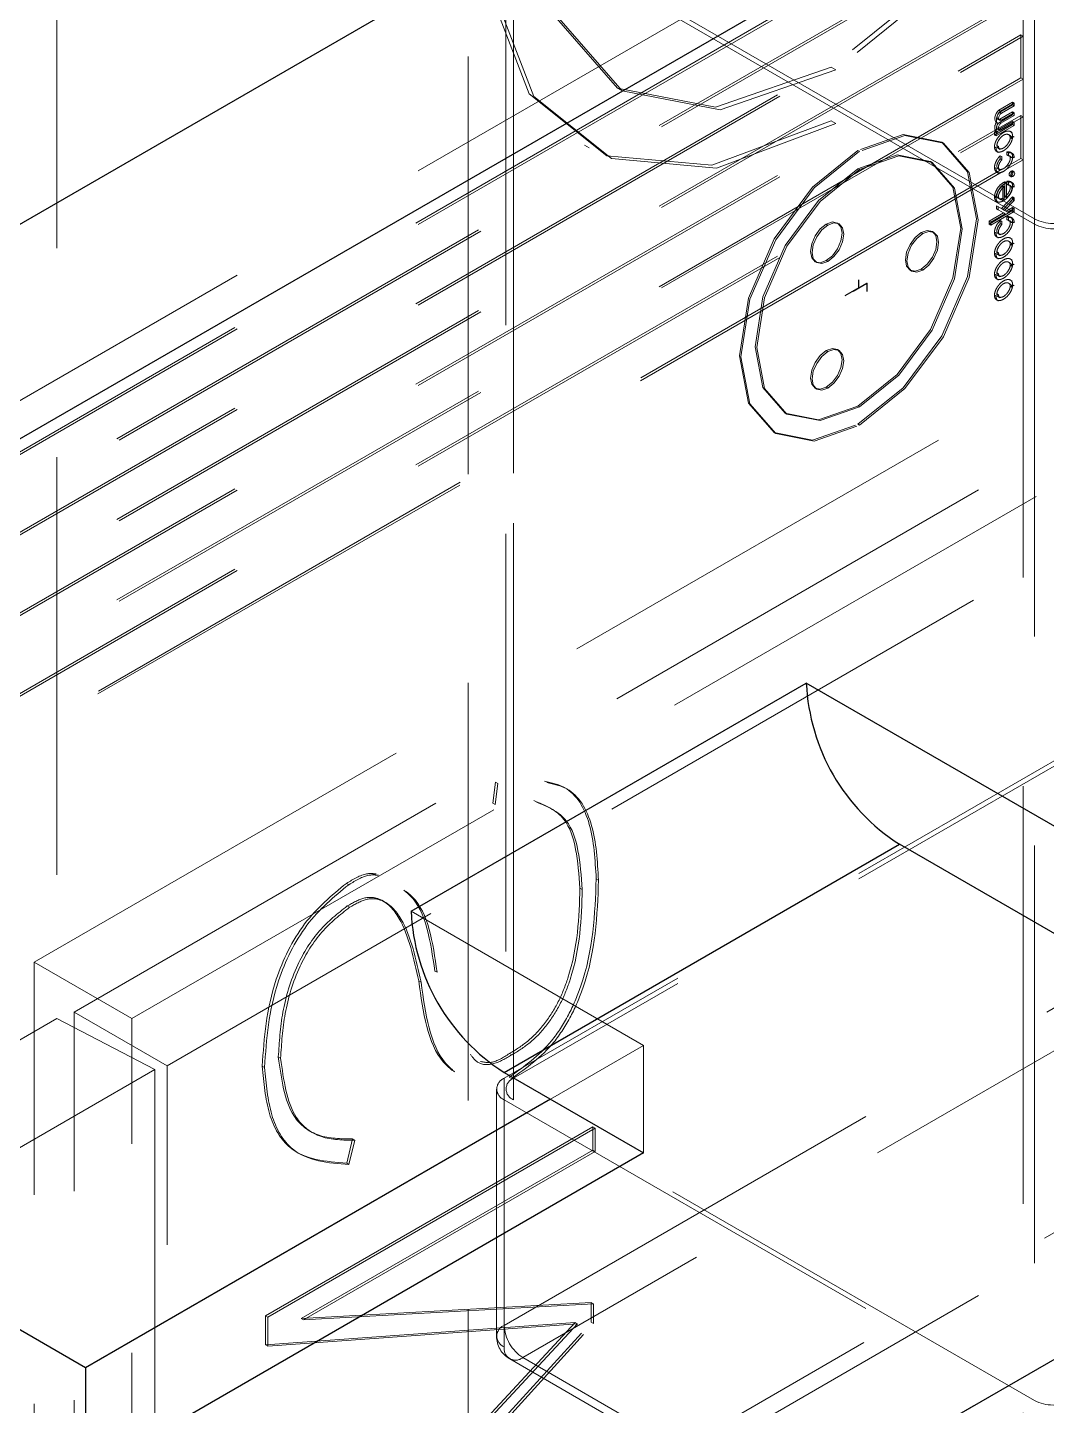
# Model space of a CAD drawing. Header units: millimetres. Extents: x 0 to 841, y 0 to 2287.
# Drawn here: x 577.927 to 581.025, y 208.222 to 212.412 of the extents above; entities that cross this region are included whole.
import ezdxf

# ---------------------------------------------------------------- set-up
doc = ezdxf.new("R2010")
doc.units = ezdxf.units.MM
doc.header["$PDSIZE"] = -1
doc.linetypes.add('HIDDEN', pattern=[1.905, 1.27, -0.635])

msp = doc.modelspace()

# ---------------------------------------------------------------- linework, layer by layer
at = {"color": 7, "linetype": 'HIDDEN', "lineweight": 18}
for p, q in [((579.2662, 214.2292), (579.2662, 206.8803)), ((577.4645, 211.0239), (580.9547, 213.0387)), ((578.016, 213.0107), (578.016, 209.3984)), ((577.4575, 210.8647), (580.9476, 212.8795)), ((577.4645, 210.8606), (580.9547, 212.8754)), ((579.4046, 212.8098), (579.4046, 209.217)), ((580.9476, 212.7489), (577.4575, 210.734)), ((580.9547, 212.7448), (577.4645, 210.7299)), ((580.9886, 211.8138), (579.3764, 212.7445)), ((579.3812, 212.7772), (579.3812, 209.1844)), ((579.4046, 209.1517), (579.4046, 212.7445)), ((580.9886, 211.8301), (579.4046, 212.7445)), ((577.4575, 210.6197), (580.9476, 212.6345)), ((577.4645, 210.6156), (580.9547, 212.6305)), ((580.9886, 212.565), (580.9886, 211.8138)), ((580.9476, 212.5039), (577.4575, 210.4891)), ((580.9547, 212.4998), (577.4645, 210.485)), ((580.9547, 212.4998), (580.9547, 212.3855)), ((577.4575, 210.3747), (580.9476, 212.3896)), ((577.4645, 210.3707), (580.9547, 212.3855)), ((580.9476, 212.3896), (580.9476, 212.2589)), ((580.9476, 212.3896), (580.9547, 212.3855)), ((580.9547, 212.3855), (580.9547, 212.2549)), ((580.3845, 212.2836), (580.3704, 212.2918)), ((580.9476, 212.2589), (577.4575, 210.2441)), ((580.9547, 212.2549), (577.4645, 210.24)), ((580.9476, 212.2589), (580.9547, 212.2549)), ((580.9547, 212.2549), (580.9547, 212.1405)), ((579.7204, 212.2274), (579.7345, 212.2192)), ((580.9224, 212.185), (580.8804, 212.1608)), ((580.8853, 212.158), (580.8804, 212.1608)), ((580.9224, 212.1766), (580.8833, 212.1541)), ((580.9272, 212.1822), (580.8853, 212.158)), ((580.9272, 212.1739), (580.8881, 212.1513)), ((580.9224, 212.185), (580.9224, 212.1766)), ((580.9272, 212.1822), (580.9224, 212.185)), ((580.9272, 212.1739), (580.9224, 212.1766)), ((580.9272, 212.1822), (580.9272, 212.1739)), ((577.4575, 210.1298), (580.9476, 212.1446)), ((577.4645, 210.1257), (580.9547, 212.1405)), ((580.3845, 212.1203), (580.3704, 212.1285)), ((580.8671, 212.085), (580.9224, 212.117)), ((580.873, 212.1233), (580.8778, 212.1205)), ((580.8784, 212.1203), (580.8735, 212.123)), ((580.8774, 212.1327), (580.8822, 212.1299)), ((580.9224, 212.1469), (580.8821, 212.1236)), ((580.9224, 212.126), (580.8821, 212.1027)), ((580.8869, 212.1209), (580.8821, 212.1236)), ((580.9224, 212.1555), (580.8833, 212.133)), ((580.8881, 212.1513), (580.8833, 212.1541)), ((580.8881, 212.1302), (580.8833, 212.133)), ((580.9272, 212.1442), (580.8869, 212.1209)), ((580.9272, 212.1232), (580.8869, 212.0999)), ((580.9272, 212.1528), (580.8881, 212.1302)), ((580.9224, 212.1469), (580.9224, 212.1555)), ((580.9272, 212.1528), (580.9224, 212.1555)), ((580.9272, 212.1442), (580.9224, 212.1469)), ((580.9224, 212.117), (580.9224, 212.126)), ((580.9272, 212.1232), (580.9224, 212.126)), ((580.9272, 212.1142), (580.9224, 212.117)), ((580.9272, 212.1442), (580.9272, 212.1528)), ((580.9272, 212.1142), (580.9272, 212.1232)), ((580.9476, 212.1446), (580.9476, 212.014)), ((580.9476, 212.1446), (580.9547, 212.1405)), ((580.9547, 212.1405), (580.9547, 212.0099)), ((580.8671, 212.0941), (580.8715, 212.0966)), ((580.8671, 212.085), (580.8671, 212.0941)), ((580.8719, 212.0913), (580.8671, 212.0941)), ((580.8719, 212.0823), (580.8671, 212.085)), ((580.8763, 212.0938), (580.8715, 212.0966)), ((580.8719, 212.0823), (580.9272, 212.1142)), ((580.8719, 212.0913), (580.8763, 212.0938)), ((580.8719, 212.0823), (580.8719, 212.0913)), ((580.8768, 212.1027), (580.8816, 212.0999)), ((580.8869, 212.0999), (580.8821, 212.1027)), ((580.9145, 212.0835), (580.9097, 212.0863)), ((580.92, 212.0742), (580.9152, 212.077)), ((580.9204, 212.0927), (580.9156, 212.0954)), ((580.9272, 212.0784), (580.9224, 212.0811)), ((579.6204, 212.0542), (579.6346, 212.046)), ((580.4567, 212.0355), (580.4519, 212.0383)), ((580.7117, 212.0607), (580.7069, 212.0635)), ((580.8719, 212.0464), (580.8671, 212.0492)), ((580.8739, 212.0349), (580.8787, 212.0321)), ((580.8791, 212.0506), (580.8743, 212.0534)), ((580.8798, 212.0441), (580.8846, 212.0413)), ((580.905, 212.0246), (580.905, 212.0341)), ((580.9098, 212.0313), (580.905, 212.0341)), ((580.9098, 212.0218), (580.9098, 212.0313)), ((580.9214, 212.0292), (580.9166, 212.032)), ((577.9473, 209.5701), (582.19, 212.0194)), ((580.6777, 212.0018), (580.6729, 212.0046)), ((580.8845, 212.0127), (580.8845, 212.0222)), ((580.8893, 212.0194), (580.8845, 212.0222)), ((580.8893, 212.0099), (580.8845, 212.0127)), ((580.8893, 212.0099), (580.8893, 212.0194)), ((580.9476, 212.014), (580.8977, 211.9851)), ((580.9547, 212.0099), (580.899, 211.9777)), ((580.9098, 212.0218), (580.905, 212.0246)), ((580.9192, 212.0157), (580.9144, 212.0185)), ((580.9272, 212.0155), (580.9224, 212.0183)), ((580.9476, 212.014), (580.9547, 212.0099)), ((580.9547, 212.0099), (580.9547, 205.9055)), ((580.8919, 211.9818), (577.4575, 209.9991)), ((580.8906, 211.9729), (577.4645, 209.9951)), ((580.4567, 211.98), (580.4519, 211.9827)), ((580.8719, 211.9836), (580.8671, 211.9864)), ((580.8739, 211.9721), (580.8787, 211.9693)), ((580.8797, 211.9813), (580.8845, 211.9785)), ((580.9134, 211.961), (580.9182, 211.9583)), ((580.9225, 211.9726), (580.9177, 211.9753)), ((580.9225, 211.9587), (580.9177, 211.9615)), ((580.9267, 211.973), (580.9219, 211.9758)), ((580.8922, 211.8925), (580.8922, 211.9309)), ((580.897, 211.9282), (580.8922, 211.9309)), ((580.897, 211.8897), (580.897, 211.9282)), ((580.8987, 211.8965), (580.8987, 211.9429)), ((580.9035, 211.9401), (580.8987, 211.9429)), ((580.9035, 211.8937), (580.9035, 211.9401)), ((580.905, 211.9354), (580.905, 211.9449)), ((580.9098, 211.9421), (580.905, 211.9449)), ((580.9098, 211.9326), (580.905, 211.9354)), ((580.9098, 211.9326), (580.9098, 211.9421)), ((580.9188, 211.9274), (580.914, 211.9301)), ((580.9214, 211.94), (580.9166, 211.9428)), ((580.9272, 211.9264), (580.9224, 211.9291)), ((580.8719, 211.8944), (580.8671, 211.8972)), ((580.8735, 211.8608), (580.8735, 211.87)), ((580.8885, 211.8614), (580.8735, 211.87)), ((580.8784, 211.8673), (580.8735, 211.87)), ((580.8739, 211.8829), (580.8787, 211.8801)), ((580.8767, 211.8944), (580.8781, 211.8936)), ((580.8784, 211.858), (580.8784, 211.8673)), ((580.8813, 211.8918), (580.8816, 211.8916)), ((580.8885, 211.8614), (580.9224, 211.8967)), ((580.897, 211.8897), (580.8922, 211.8925)), ((580.9224, 211.889), (580.8932, 211.8587)), ((580.8933, 211.8586), (580.9272, 211.8939)), ((580.9272, 211.8862), (580.898, 211.8559)), ((580.9035, 211.8937), (580.8987, 211.8965)), ((580.9028, 211.8531), (580.9224, 211.8645)), ((580.9224, 211.8967), (580.9224, 211.889)), ((580.9272, 211.8939), (580.9224, 211.8967)), ((580.9272, 211.8862), (580.9224, 211.889)), ((580.9224, 211.8645), (580.9224, 211.8553)), ((580.9272, 211.8617), (580.9224, 211.8645)), ((580.9272, 211.8939), (580.9272, 211.8862)), ((578.2443, 209.3987), (582.487, 211.8479)), ((580.9224, 211.8553), (580.8508, 211.814)), ((580.8508, 211.8231), (580.8948, 211.8485)), ((580.8508, 211.814), (580.8508, 211.8231)), ((580.8556, 211.8204), (580.8508, 211.8231)), ((580.9272, 211.8525), (580.8556, 211.8112)), ((580.8556, 211.8204), (580.8996, 211.8457)), ((580.8948, 211.8485), (580.8735, 211.8608)), ((580.8784, 211.858), (580.8735, 211.8608)), ((580.8845, 211.8156), (580.8845, 211.8251)), ((580.8893, 211.8223), (580.8845, 211.8251)), ((580.8932, 211.8587), (580.8885, 211.8614)), ((580.8932, 211.8587), (580.8885, 211.8614)), ((580.8893, 211.8128), (580.8893, 211.8223)), ((580.9028, 211.8531), (580.8932, 211.8587)), ((580.898, 211.8559), (580.8932, 211.8587)), ((580.8996, 211.8457), (580.8948, 211.8485)), ((580.8996, 211.8457), (580.8948, 211.8485)), ((580.9076, 211.8504), (580.9028, 211.8531)), ((580.9076, 211.8504), (580.9028, 211.8531)), ((580.905, 211.8275), (580.905, 211.837)), ((580.9098, 211.8342), (580.905, 211.837)), ((580.9098, 211.8247), (580.905, 211.8275)), ((580.9076, 211.8504), (580.9272, 211.8617)), ((580.9098, 211.8247), (580.9098, 211.8342)), ((580.9214, 211.8321), (580.9166, 211.8349)), ((580.9272, 211.8525), (580.9224, 211.8553)), ((580.9272, 211.8617), (580.9272, 211.8525)), ((580.9886, 211.8301), (580.9886, 208.2373)), ((578.0687, 209.4184), (582.1699, 211.786)), ((580.3605, 211.8114), (580.3557, 211.8142)), ((580.3945, 211.8148), (580.3897, 211.8175)), ((580.649, 211.7856), (580.6442, 211.7884)), ((580.683, 211.789), (580.6782, 211.7917)), ((580.8556, 211.8112), (580.8508, 211.814)), ((580.8556, 211.8112), (580.8556, 211.8204)), ((580.8719, 211.7865), (580.8671, 211.7893)), ((580.8797, 211.7842), (580.8845, 211.7814)), ((580.8893, 211.8128), (580.8845, 211.8156)), ((580.9192, 211.8187), (580.9144, 211.8214)), ((580.9272, 211.8184), (580.9224, 211.8212)), ((580.8739, 211.775), (580.8787, 211.7722)), ((580.9145, 211.7597), (580.9097, 211.7625)), ((580.92, 211.7504), (580.9152, 211.7532)), ((580.9204, 211.7689), (580.9156, 211.7717)), ((580.9272, 211.7546), (580.9224, 211.7574)), ((580.3217, 211.6998), (580.3265, 211.697)), ((580.3605, 211.7003), (580.3557, 211.7031)), ((580.8719, 211.7227), (580.8671, 211.7254)), ((580.8739, 211.7111), (580.8787, 211.7084)), ((580.8791, 211.7268), (580.8743, 211.7296)), ((580.8798, 211.7203), (580.8846, 211.7175)), ((580.9145, 211.6959), (580.9097, 211.6986)), ((580.9204, 211.705), (580.9156, 211.7078)), ((580.6102, 211.674), (580.615, 211.6712)), ((580.649, 211.6745), (580.6442, 211.6773)), ((580.8719, 211.6588), (580.8671, 211.6616)), ((580.8791, 211.663), (580.8743, 211.6657)), ((580.8798, 211.6565), (580.8846, 211.6537)), ((580.92, 211.6866), (580.9152, 211.6893)), ((580.9272, 211.6907), (580.9224, 211.6935)), ((582.4527, 211.6227), (578.3515, 209.2552)), ((580.8739, 211.6473), (580.8787, 211.6445)), ((580.9145, 211.632), (580.9097, 211.6348)), ((580.92, 211.6227), (580.9152, 211.6255)), ((580.9204, 211.6412), (580.9156, 211.644)), ((580.9272, 211.6269), (580.9224, 211.6297)), ((580.8719, 211.595), (580.8671, 211.5977)), ((580.8739, 211.5834), (580.8787, 211.5806)), ((580.8791, 211.5991), (580.8743, 211.6019)), ((580.8798, 211.5926), (580.8846, 211.5898)), ((580.3605, 211.4267), (580.3557, 211.4295)), ((580.3945, 211.4301), (580.3897, 211.4328)), ((580.3217, 211.3151), (580.3265, 211.3123)), ((580.3605, 211.3157), (580.3557, 211.3184)), ((580.2309, 211.239), (580.2357, 211.2362)), ((580.4567, 211.2581), (580.4519, 211.2609)), ((580.4567, 211.2026), (580.4519, 211.2054)), ((580.1969, 211.1801), (580.2017, 211.1774)), ((581.5542, 210.4743), (579.3764, 209.217)), ((581.5542, 210.458), (579.4046, 209.217)), ((579.3496, 210.1176), (579.3413, 210.0535)), ((579.3567, 210.1136), (579.3484, 210.0494)), ((579.3496, 210.1176), (579.3567, 210.1136)), ((579.3413, 210.0535), (579.3484, 210.0494)), ((579.656, 209.8237), (579.663, 209.8197)), ((578.8964, 209.8097), (578.9035, 209.8057)), ((579.6066, 209.7953), (579.6137, 209.7912)), ((578.8989, 209.7409), (578.9059, 209.7368)), ((579.0929, 209.7248), (579.8, 209.3166)), ((579.3764, 208.4658), (581.5542, 209.7231)), ((581.6108, 209.6251), (579.4329, 208.3678)), ((577.9473, 209.5701), (578.2443, 209.3987)), ((577.9473, 206.9572), (577.9473, 209.5701)), ((579.1652, 209.5432), (579.1722, 209.5392)), ((579.1162, 209.513), (579.1233, 209.5089)), ((574.4635, 207.3476), (578.016, 209.3984)), ((578.3137, 209.2437), (578.016, 209.3984)), ((578.0687, 206.9688), (578.0687, 209.4184)), ((578.3515, 209.2552), (578.0687, 209.4184)), ((578.2443, 207.1124), (578.2443, 209.3987)), ((582.1193, 209.3656), (577.9473, 206.9572)), ((578.0687, 206.9688), (582.1699, 209.3364)), ((579.8, 209.3166), (579.5171, 209.1533)), ((579.8, 209.3166), (579.8, 208.99)), ((578.6893, 209.282), (578.6963, 209.278)), ((579.3921, 209.2921), (579.3992, 209.288)), ((578.3137, 209.2437), (574.7316, 207.1758)), ((578.3137, 209.2437), (578.3137, 207.4302)), ((578.3515, 206.8055), (578.3515, 209.2552)), ((578.6403, 209.2538), (578.6474, 209.2497)), ((579.3529, 209.1844), (579.3529, 208.4332)), ((579.3764, 209.217), (579.3764, 208.4658)), ((579.3916, 209.2209), (579.3986, 209.2168)), ((582.4527, 209.1731), (578.3515, 206.8055)), ((579.3764, 208.4005), (579.3764, 209.1517)), ((579.3764, 209.1517), (580.9886, 208.221)), ((580.9886, 208.2373), (579.4046, 209.1517)), ((579.646, 209.0692), (578.6502, 208.4943)), ((579.653, 209.0651), (578.6572, 208.4902)), ((579.646, 208.9985), (579.646, 209.0692)), ((579.646, 209.0692), (579.653, 209.0651)), ((579.653, 208.9944), (579.653, 209.0651)), ((578.8972, 208.9586), (578.9147, 209.0327)), ((578.9042, 208.9545), (578.9218, 209.0286)), ((578.9147, 209.0327), (578.9218, 209.0286)), ((578.7591, 208.4865), (579.646, 208.9985)), ((578.7661, 208.4824), (579.653, 208.9944)), ((579.646, 208.9985), (579.653, 208.9944)), ((578.8972, 208.9586), (578.9042, 208.9545)), ((579.6409, 208.5352), (578.7591, 208.4865)), ((579.6479, 208.5312), (578.7661, 208.4824)), ((579.6409, 208.4754), (579.6409, 208.5352)), ((579.6409, 208.5352), (579.6479, 208.5312)), ((579.6479, 208.4714), (579.6479, 208.5312)), ((578.6502, 208.4943), (578.6572, 208.4902)), ((578.6502, 208.4943), (578.6502, 208.4068)), ((579.5917, 208.4741), (578.6502, 207.46)), ((578.6502, 208.4068), (579.5917, 208.4741)), ((578.6572, 208.4902), (578.6572, 208.4027)), ((579.5988, 208.4701), (578.6572, 207.456)), ((578.6572, 208.4027), (579.5988, 208.4701)), ((578.7562, 207.5029), (579.6409, 208.4754)), ((578.7591, 208.4865), (578.7661, 208.4824)), ((578.7632, 207.4988), (579.6479, 208.4714)), ((579.5917, 208.4741), (579.5988, 208.4701)), ((579.6409, 208.4754), (579.6479, 208.4714)), ((578.6502, 208.4068), (578.6572, 208.4027)), ((580.9886, 207.4698), (579.3764, 208.4005)), ((579.3929, 208.3639), (581.0051, 207.4332)), ((579.4329, 208.3678), (581.0451, 207.4371))]:
    msp.add_line(p, q, dxfattribs=at)
at = {"color": 7, "linetype": 'Continuous', "lineweight": 25}
for p, q in [((571.7389, 208.2554), (580.5071, 213.3171)), ((580.7899, 212.8272), (572.0218, 207.7655)), ((579.0929, 209.7248), (580.2949, 210.4188)), ((582.1699, 209.3364), (580.2949, 210.4188)), ((579.3757, 209.2349), (580.5778, 209.9289)), ((582.1699, 209.0098), (580.5778, 209.9289)), ((579.3757, 209.2349), (579.8, 208.99)), ((579.5171, 209.1533), (578.1029, 208.3369)), ((582.1699, 209.0098), (578.0687, 206.6422)), ((579.8, 208.99), (578.1029, 208.0103)), ((578.1029, 208.3369), (577.3958, 208.7451)), ((578.1029, 208.3369), (578.1029, 208.0103))]:
    msp.add_line(p, q, dxfattribs=at)
at = {"color": 7, "linetype": 'Continuous'}
for p, q in [((580.4543, 211.6204), (580.4124, 211.5963)), ((580.4794, 211.6339), (580.4376, 211.6097)), ((580.4794, 211.6339), (580.4376, 211.6097)), ((580.4543, 211.6204), (580.4543, 211.6446)), ((580.4794, 211.6339), (580.4794, 211.6097)), ((580.4794, 211.6339), (580.4794, 211.6097))]:
    msp.add_line(p, q, dxfattribs=at)
at = {"color": 7, "linetype": 'HIDDEN', "lineweight": 18, "flags": 128}
for points in [[(580.3704, 214.5781), (580.7331, 214.7136), (581.0521, 214.6851), (581.2889, 214.496), (581.4149, 214.169), (581.4149, 213.7436), (581.2889, 213.2711), (581.0521, 212.8086), (580.7331, 212.4117), (580.3704, 212.1285)], [(580.3845, 214.5699), (580.7473, 214.7055), (581.0663, 214.677), (581.3031, 214.4878), (581.429, 214.1608), (581.429, 213.7354), (581.3031, 213.263), (581.0663, 212.8004), (580.7473, 212.4036), (580.3845, 212.1203)], [(580.3704, 212.1285), (580.0076, 211.9929), (579.6886, 212.0214), (579.4518, 212.2106), (579.3258, 212.5376), (579.3258, 212.963), (579.4518, 213.4354), (579.6886, 213.8979), (580.0076, 214.2948), (580.3704, 214.5781)], [(580.3845, 212.1203), (580.0217, 211.9847), (579.7027, 212.0133), (579.4659, 212.2024), (579.3399, 212.5294), (579.3399, 212.9548), (579.4659, 213.4272), (579.7027, 213.8898), (580.0217, 214.2866), (580.3845, 214.5699)], [(580.3704, 214.4148), (580.7221, 214.537), (581.0204, 214.4791), (581.2196, 214.2498), (581.2896, 213.8839), (581.2196, 213.4373), (581.0204, 212.9779), (580.7221, 212.5756), (580.3704, 212.2918)], [(580.3845, 214.4066), (580.7363, 214.5289), (581.0345, 214.4709), (581.2338, 214.2416), (581.3037, 213.8758), (581.2338, 213.4292), (581.0345, 212.9697), (580.7363, 212.5675), (580.3845, 212.2836)], [(580.3704, 212.2918), (580.0186, 212.1695), (579.7204, 212.2274), (579.5211, 212.4568), (579.4511, 212.8226), (579.5211, 213.2692), (579.7204, 213.7286), (580.0186, 214.1309), (580.3704, 214.4148)], [(580.3845, 212.2836), (580.0327, 212.1613), (579.7345, 212.2193), (579.5352, 212.4486), (579.4653, 212.8144), (579.5352, 213.2611), (579.7345, 213.7205), (580.0327, 214.1227), (580.3845, 214.4066)], [(580.8735, 212.123), (580.8706, 212.1254), (580.8687, 212.129), (580.868, 212.1338), (580.8684, 212.1393), (580.87, 212.1451), (580.8727, 212.1509), (580.8763, 212.1563), (580.8804, 212.1608)], [(580.8784, 212.1203), (580.8754, 212.1226), (580.8735, 212.1263), (580.8728, 212.131), (580.8732, 212.1365), (580.8748, 212.1424), (580.8775, 212.1482), (580.8811, 212.1535), (580.8853, 212.158)], [(580.8821, 212.1027), (580.879, 212.1021), (580.8764, 212.1029), (580.8747, 212.1052), (580.8741, 212.1086), (580.8747, 212.1126), (580.8764, 212.1169), (580.879, 212.1207), (580.8821, 212.1236)], [(580.8833, 212.133), (580.88, 212.1321), (580.8772, 212.1328), (580.8754, 212.1351), (580.8748, 212.1386), (580.8754, 212.1428), (580.8772, 212.1472), (580.88, 212.1512), (580.8833, 212.1541)], [(580.8869, 212.0999), (580.8838, 212.0993), (580.8812, 212.1002), (580.8795, 212.1024), (580.8789, 212.1058), (580.8795, 212.1099), (580.8812, 212.1141), (580.8838, 212.1179), (580.8869, 212.1209)], [(580.8881, 212.1302), (580.8848, 212.1293), (580.882, 212.13), (580.8802, 212.1323), (580.8796, 212.1358), (580.8802, 212.1401), (580.882, 212.1445), (580.8848, 212.1484), (580.8881, 212.1513)], [(580.4519, 211.2054), (580.5899, 211.3167), (580.7069, 211.4746), (580.7851, 211.6548), (580.8125, 211.83), (580.7851, 211.9735), (580.7069, 212.0635), (580.5899, 212.0862), (580.4519, 212.0383)], [(580.4567, 211.2026), (580.5947, 211.314), (580.7117, 211.4718), (580.7899, 211.652), (580.8173, 211.8272), (580.7899, 211.9707), (580.7117, 212.0607), (580.5947, 212.0834), (580.4567, 212.0355)], [(580.4519, 212.0383), (580.3139, 211.9269), (580.1969, 211.7691), (580.1187, 211.5888), (580.0913, 211.4136), (580.1187, 211.2701), (580.1969, 211.1801), (580.3139, 211.1574), (580.4519, 211.2054)], [(580.4567, 212.0355), (580.3187, 211.9241), (580.2017, 211.7663), (580.1235, 211.5861), (580.0961, 211.4109), (580.1235, 211.2673), (580.2017, 211.1774), (580.3187, 211.1546), (580.4567, 211.2026)], [(580.4519, 211.2609), (580.5715, 211.3574), (580.6729, 211.4942), (580.7406, 211.6504), (580.7644, 211.8022), (580.7406, 211.9266), (580.6729, 212.0046), (580.5715, 212.0243), (580.4519, 211.9827)], [(580.4567, 211.2581), (580.5763, 211.3546), (580.6777, 211.4914), (580.7454, 211.6476), (580.7692, 211.7995), (580.7454, 211.9238), (580.6777, 212.0018), (580.5763, 212.0215), (580.4567, 211.98)], [(580.4519, 211.9827), (580.3323, 211.8862), (580.2309, 211.7494), (580.1631, 211.5932), (580.1393, 211.4414), (580.1631, 211.317), (580.2309, 211.239), (580.3323, 211.2193), (580.4519, 211.2609)], [(580.4567, 211.98), (580.3371, 211.8834), (580.2357, 211.7467), (580.1679, 211.5905), (580.1441, 211.4386), (580.1679, 211.3142), (580.2357, 211.2363), (580.3371, 211.2166), (580.4567, 211.2581)], [(580.9177, 211.9753), (580.9154, 211.9735), (580.9134, 211.9709), (580.9121, 211.9679), (580.9117, 211.9649), (580.9121, 211.9625), (580.9134, 211.961), (580.9154, 211.9607), (580.9177, 211.9615)], [(580.9225, 211.9726), (580.9202, 211.9707), (580.9182, 211.9681), (580.9169, 211.9651), (580.9165, 211.9622), (580.9169, 211.9598), (580.9182, 211.9583), (580.9202, 211.9579), (580.9225, 211.9587)], [(580.9177, 211.9615), (580.92, 211.9633), (580.9219, 211.9659), (580.9232, 211.9689), (580.9237, 211.9719), (580.9232, 211.9743), (580.9219, 211.9758), (580.92, 211.9761), (580.9177, 211.9753)], [(580.9225, 211.9587), (580.9248, 211.9605), (580.9267, 211.9632), (580.928, 211.9662), (580.9285, 211.9691), (580.928, 211.9715), (580.9267, 211.973), (580.9248, 211.9734), (580.9225, 211.9726)], [(580.3557, 211.8142), (580.3373, 211.7993), (580.3217, 211.7783), (580.3113, 211.7542), (580.3076, 211.7309), (580.3113, 211.7118), (580.3217, 211.6998), (580.3373, 211.6967), (580.3557, 211.7031)], [(580.3605, 211.8114), (580.3421, 211.7965), (580.3265, 211.7755), (580.3161, 211.7515), (580.3124, 211.7281), (580.3161, 211.709), (580.3265, 211.697), (580.3421, 211.6939), (580.3605, 211.7003)], [(580.3557, 211.7031), (580.3741, 211.718), (580.3897, 211.739), (580.4001, 211.763), (580.4038, 211.7864), (580.4001, 211.8055), (580.3897, 211.8175), (580.3741, 211.8206), (580.3557, 211.8142)], [(580.3605, 211.7003), (580.3789, 211.7152), (580.3945, 211.7362), (580.4049, 211.7603), (580.4086, 211.7836), (580.4049, 211.8028), (580.3945, 211.8148), (580.3789, 211.8178), (580.3605, 211.8114)], [(580.6442, 211.7884), (580.6258, 211.7735), (580.6102, 211.7525), (580.5998, 211.7285), (580.5961, 211.7051), (580.5998, 211.686), (580.6102, 211.674), (580.6258, 211.6709), (580.6442, 211.6773)], [(580.649, 211.7856), (580.6306, 211.7707), (580.615, 211.7497), (580.6046, 211.7257), (580.6009, 211.7023), (580.6046, 211.6832), (580.615, 211.6712), (580.6306, 211.6682), (580.649, 211.6745)], [(580.6442, 211.6773), (580.6626, 211.6922), (580.6782, 211.7132), (580.6886, 211.7372), (580.6923, 211.7606), (580.6886, 211.7797), (580.6782, 211.7917), (580.6626, 211.7948), (580.6442, 211.7884)], [(580.649, 211.6745), (580.6674, 211.6894), (580.683, 211.7104), (580.6934, 211.7345), (580.6971, 211.7578), (580.6934, 211.777), (580.683, 211.789), (580.6674, 211.792), (580.649, 211.7856)], [(580.3557, 211.4295), (580.3373, 211.4146), (580.3217, 211.3936), (580.3113, 211.3696), (580.3076, 211.3462), (580.3113, 211.3271), (580.3217, 211.3151), (580.3373, 211.312), (580.3557, 211.3184)], [(580.3605, 211.4267), (580.3421, 211.4119), (580.3265, 211.3908), (580.3161, 211.3668), (580.3124, 211.3434), (580.3161, 211.3243), (580.3265, 211.3123), (580.3421, 211.3093), (580.3605, 211.3157)], [(580.3557, 211.3184), (580.3741, 211.3333), (580.3897, 211.3543), (580.4001, 211.3784), (580.4038, 211.4017), (580.4001, 211.4209), (580.3897, 211.4328), (580.3741, 211.4359), (580.3557, 211.4295)], [(580.3605, 211.3157), (580.3789, 211.3305), (580.3945, 211.3515), (580.4049, 211.3756), (580.4086, 211.3989), (580.4049, 211.4181), (580.3945, 211.4301), (580.3789, 211.4331), (580.3605, 211.4267)]]:
    msp.add_lwpolyline(points, dxfattribs=at)
at = {"color": 7, "linetype": 'HIDDEN', "lineweight": 18}
for centre, radius, start, end in [((580.8897, 212.1085), 0.0217, 137.9788, 213.199), ((580.8945, 212.1057), 0.0217, 137.9788, 213.199), ((581.0451, 211.9393), 0.123, 242.6097, 297.3903), ((581.0451, 211.923), 0.123, 242.6097, 297.3903), ((579.3887, 209.1844), 0.0349, 110.7834, 249.2166), ((579.417, 209.1844), 0.0349, 110.7834, 249.2166), ((579.4329, 208.4332), 0.08, 180, 240.0027), ((579.3887, 208.4332), 0.0349, 110.7834, 249.2166), ((579.4992, 208.4714), 0.1229, 182.6055, 237.3945), ((579.4108, 208.3949), 0.0349, 170.786, 309.2033), ((581.0451, 208.3465), 0.123, 242.6097, 297.3903)]:
    msp.add_arc(centre, radius, start, end, dxfattribs=at)
at = {"color": 7, "linetype": 'Continuous', "lineweight": 25}
for centre in [(580.909, 210.4467), (579.7069, 209.7528)]:
    msp.add_arc(centre, 0.6147, 182.6055, 237.3945, dxfattribs=at)
at = {"color": 7, "linetype": 'HIDDEN', "lineweight": 18}
for points, knots in [([(580.9224, 212.0811), (580.9223, 212.0828), (580.9221, 212.0863), (580.9203, 212.0911), (580.9169, 212.0952), (580.9113, 212.0975), (580.9036, 212.0971), (580.8948, 212.0934), (580.8859, 212.0869), (580.8783, 212.0785), (580.8727, 212.0696), (580.8692, 212.0616), (580.8674, 212.0547), (580.8672, 212.0509), (580.8671, 212.0492)], [0, 0, 0, 0, 0.053784, 0.117806, 0.194259, 0.284674, 0.388205, 0.5, 0.611795, 0.715326, 0.805741, 0.882194, 0.946216, 1, 1, 1, 1]), ([(580.8671, 212.0492), (580.8672, 212.0476), (580.8674, 212.044), (580.8692, 212.0393), (580.8727, 212.0352), (580.8783, 212.0329), (580.8859, 212.0333), (580.8948, 212.0369), (580.9036, 212.0435), (580.9113, 212.0519), (580.9169, 212.0607), (580.9203, 212.0688), (580.9221, 212.0756), (580.9223, 212.0794), (580.9224, 212.0811)], [0, 0, 0, 0, 0.053784, 0.117806, 0.194259, 0.284674, 0.388205, 0.5, 0.611795, 0.715326, 0.805741, 0.882194, 0.946216, 1, 1, 1, 1]), ([(580.9152, 212.077), (580.9148, 212.0792), (580.9139, 212.0839), (580.9089, 212.0871), (580.9024, 212.0878), (580.8948, 212.0852), (580.8871, 212.079), (580.8807, 212.0709), (580.8756, 212.0618), (580.8747, 212.0561), (580.8743, 212.0534)], [0, 0, 0, 0, 0.111736, 0.23533, 0.367087, 0.5, 0.632913, 0.76467, 0.888264, 1, 1, 1, 1]), ([(580.8743, 212.0534), (580.8747, 212.0511), (580.8756, 212.0464), (580.8807, 212.0432), (580.8871, 212.0425), (580.8948, 212.0451), (580.9024, 212.0514), (580.9089, 212.0595), (580.9139, 212.0686), (580.9148, 212.0743), (580.9152, 212.077)], [0, 0, 0, 0, 0.1117359, 0.23533, 0.3670868, 0.5, 0.6329132, 0.76467, 0.8882641, 1, 1, 1, 1]), ([(580.92, 212.0742), (580.9196, 212.0765), (580.9189, 212.0809), (580.9159, 212.0825), (580.9144, 212.0833)], [0, 0, 0, 0, 0.519592, 1, 1, 1, 1]), ([(580.8719, 212.0464), (580.872, 212.0448), (580.8722, 212.0412), (580.874, 212.0366), (580.8763, 212.0333), (580.8784, 212.0326), (580.8789, 212.0324)], [0, 0, 0, 0, 0.247673, 0.542489, 0.894549, 1, 1, 1, 1]), ([(580.8791, 212.0506), (580.8795, 212.0483), (580.8802, 212.0439), (580.8833, 212.0423), (580.8848, 212.0415)], [0, 0, 0, 0, 0.519592, 1, 1, 1, 1]), ([(580.9224, 212.0183), (580.9221, 212.0212), (580.9215, 212.0271), (580.9159, 212.034), (580.9092, 212.034), (580.905, 212.0341)], [0, 0, 0, 0, 0.262326, 0.545229, 1, 1, 1, 1]), ([(580.9272, 212.0155), (580.9269, 212.0184), (580.9263, 212.0243), (580.9207, 212.0312), (580.914, 212.0313), (580.9098, 212.0313)], [0, 0, 0, 0, 0.2623262, 0.5452295, 1, 1, 1, 1]), ([(580.8845, 212.0222), (580.8818, 212.0193), (580.8765, 212.0135), (580.8709, 212.0033), (580.8677, 211.994), (580.8673, 211.9889), (580.8671, 211.9864)], [0, 0, 0, 0, 0.289345, 0.578702, 0.796119, 1, 1, 1, 1]), ([(580.8671, 211.9864), (580.8672, 211.9848), (580.8674, 211.9812), (580.8692, 211.9764), (580.8727, 211.9724), (580.8783, 211.97), (580.8859, 211.9704), (580.8948, 211.9741), (580.9036, 211.9807), (580.9113, 211.9891), (580.9169, 211.9979), (580.9203, 212.006), (580.9221, 212.0128), (580.9223, 212.0166), (580.9224, 212.0183)], [0, 0, 0, 0, 0.0537844, 0.1178061, 0.1942591, 0.2846742, 0.3882046, 0.5, 0.6117954, 0.7153258, 0.8057409, 0.8821939, 0.9462156, 1, 1, 1, 1]), ([(580.8845, 212.0127), (580.8828, 212.0104), (580.8794, 212.006), (580.8757, 211.9985), (580.8739, 211.9913), (580.8749, 211.9855), (580.8781, 211.9818), (580.8828, 211.98), (580.8884, 211.9801), (580.8948, 211.9825), (580.9011, 211.9874), (580.9068, 211.9938), (580.9114, 212.0011), (580.9146, 212.0084), (580.9156, 212.0154), (580.9138, 212.0205), (580.9102, 212.0237), (580.9068, 212.0243), (580.905, 212.0246)], [0, 0, 0, 0, 0.06591, 0.127752, 0.184575, 0.240344, 0.300579, 0.365486, 0.4327, 0.5, 0.5673, 0.634514, 0.699421, 0.759656, 0.815425, 0.872248, 0.93409, 1, 1, 1, 1]), ([(580.8893, 212.0099), (580.8876, 212.0076), (580.8842, 212.0032), (580.8806, 211.9958), (580.8787, 211.9885), (580.8798, 211.9828), (580.8821, 211.9797), (580.8841, 211.979), (580.8847, 211.9788)], [0, 0, 0, 0, 0.203709, 0.394847, 0.570471, 0.742836, 0.929007, 1, 1, 1, 1]), ([(580.919, 212.0155), (580.9188, 212.0161), (580.9181, 212.0186), (580.9149, 212.0209), (580.9116, 212.0215), (580.9098, 212.0218)], [0, 0, 0, 0, 0.134118, 0.553275, 1, 1, 1, 1]), ([(580.8719, 211.9836), (580.872, 211.982), (580.8722, 211.9784), (580.874, 211.9737), (580.8763, 211.9705), (580.8784, 211.9697), (580.8789, 211.9695)], [0, 0, 0, 0, 0.2476733, 0.5424887, 0.8945492, 1, 1, 1, 1]), ([(580.8987, 211.9429), (580.8945, 211.9405), (580.8857, 211.9356), (580.8757, 211.9233), (580.8702, 211.9122), (580.8676, 211.9042), (580.8673, 211.8994), (580.8671, 211.8972)], [0, 0, 0, 0, 0.284269, 0.585299, 0.73536, 0.873926, 1, 1, 1, 1]), ([(580.8671, 211.8972), (580.8672, 211.8956), (580.8674, 211.892), (580.8692, 211.8873), (580.8727, 211.8832), (580.8783, 211.8809), (580.8859, 211.8812), (580.8948, 211.8849), (580.9036, 211.8915), (580.9113, 211.8999), (580.9169, 211.9087), (580.9203, 211.9168), (580.9221, 211.9236), (580.9223, 211.9274), (580.9224, 211.9291)], [0, 0, 0, 0, 0.053784, 0.117806, 0.194259, 0.284674, 0.388205, 0.5, 0.611795, 0.715326, 0.805741, 0.882194, 0.946216, 1, 1, 1, 1]), ([(580.9035, 211.9401), (580.8993, 211.9377), (580.8905, 211.9328), (580.8805, 211.9205), (580.875, 211.9094), (580.8724, 211.9014), (580.8721, 211.8967), (580.8719, 211.8944)], [0, 0, 0, 0, 0.284269, 0.585299, 0.73536, 0.873926, 1, 1, 1, 1]), ([(580.8922, 211.9309), (580.8899, 211.929), (580.8854, 211.9251), (580.8797, 211.9173), (580.8756, 211.9091), (580.8738, 211.901), (580.8756, 211.895), (580.8797, 211.8917), (580.8854, 211.8904), (580.8899, 211.8918), (580.8922, 211.8925)], [0, 0, 0, 0, 0.133809, 0.265222, 0.38803, 0.5, 0.61197, 0.734778, 0.866191, 1, 1, 1, 1]), ([(580.897, 211.9282), (580.8947, 211.9262), (580.8902, 211.9224), (580.8845, 211.9145), (580.8804, 211.9063), (580.8786, 211.8983), (580.8804, 211.8923), (580.8845, 211.8889), (580.8902, 211.8876), (580.8947, 211.889), (580.897, 211.8897)], [0, 0, 0, 0, 0.133809, 0.265222, 0.38803, 0.5, 0.61197, 0.734778, 0.866191, 1, 1, 1, 1]), ([(580.8987, 211.8965), (580.9024, 211.9001), (580.9078, 211.9055), (580.9128, 211.9148), (580.9152, 211.9215), (580.9154, 211.9276), (580.9133, 211.9319), (580.9098, 211.9347), (580.9067, 211.9351), (580.905, 211.9354)], [0, 0, 0, 0, 0.267845, 0.395145, 0.51294, 0.624534, 0.740912, 0.866836, 1, 1, 1, 1]), ([(580.9035, 211.8937), (580.9072, 211.8974), (580.9126, 211.9028), (580.9177, 211.9121), (580.92, 211.9188), (580.9202, 211.9248), (580.9181, 211.9291), (580.9146, 211.9319), (580.9115, 211.9324), (580.9098, 211.9326)], [0, 0, 0, 0, 0.2678448, 0.3951448, 0.5129397, 0.6245339, 0.7409121, 0.8668361, 1, 1, 1, 1]), ([(580.9224, 211.9291), (580.9221, 211.932), (580.9215, 211.9379), (580.9159, 211.9448), (580.9092, 211.9449), (580.905, 211.9449)], [0, 0, 0, 0, 0.262326, 0.54523, 1, 1, 1, 1]), ([(580.9272, 211.9264), (580.9269, 211.9292), (580.9263, 211.9351), (580.9207, 211.9421), (580.914, 211.9421), (580.9098, 211.9421)], [0, 0, 0, 0, 0.262326, 0.54523, 1, 1, 1, 1]), ([(580.8719, 211.8944), (580.872, 211.8928), (580.8722, 211.8892), (580.874, 211.8846), (580.8763, 211.8813), (580.8784, 211.8805), (580.8789, 211.8804)], [0, 0, 0, 0, 0.247673, 0.542489, 0.894549, 1, 1, 1, 1]), ([(580.8845, 211.8251), (580.8818, 211.8222), (580.8765, 211.8164), (580.8709, 211.8062), (580.8677, 211.7969), (580.8673, 211.7918), (580.8671, 211.7893)], [0, 0, 0, 0, 0.289345, 0.578702, 0.796119, 1, 1, 1, 1]), ([(580.8845, 211.8156), (580.8828, 211.8133), (580.8794, 211.8089), (580.8757, 211.8014), (580.8739, 211.7942), (580.8749, 211.7884), (580.8781, 211.7847), (580.8828, 211.7829), (580.8884, 211.783), (580.8948, 211.7854), (580.9011, 211.7903), (580.9068, 211.7967), (580.9114, 211.804), (580.9146, 211.8113), (580.9156, 211.8183), (580.9138, 211.8234), (580.9102, 211.8266), (580.9068, 211.8272), (580.905, 211.8275)], [0, 0, 0, 0, 0.06591, 0.127752, 0.184575, 0.240344, 0.300579, 0.365486, 0.4327, 0.5, 0.5673, 0.634514, 0.699421, 0.759656, 0.815425, 0.872248, 0.93409, 1, 1, 1, 1]), ([(580.9224, 211.8212), (580.9221, 211.8241), (580.9215, 211.83), (580.9159, 211.8369), (580.9092, 211.8369), (580.905, 211.837)], [0, 0, 0, 0, 0.262326, 0.545229, 1, 1, 1, 1]), ([(580.9272, 211.8184), (580.9269, 211.8213), (580.9263, 211.8272), (580.9207, 211.8342), (580.914, 211.8342), (580.9098, 211.8342)], [0, 0, 0, 0, 0.262326, 0.545229, 1, 1, 1, 1]), ([(580.919, 211.8184), (580.9188, 211.819), (580.9181, 211.8215), (580.9149, 211.8238), (580.9116, 211.8244), (580.9098, 211.8247)], [0, 0, 0, 0, 0.134118, 0.553275, 1, 1, 1, 1]), ([(580.8671, 211.7893), (580.8672, 211.7877), (580.8674, 211.7841), (580.8692, 211.7793), (580.8727, 211.7753), (580.8783, 211.7729), (580.8859, 211.7733), (580.8948, 211.777), (580.9036, 211.7836), (580.9113, 211.792), (580.9169, 211.8008), (580.9203, 211.8089), (580.9221, 211.8157), (580.9223, 211.8195), (580.9224, 211.8212)], [0, 0, 0, 0, 0.053784, 0.117806, 0.194259, 0.284674, 0.388205, 0.5, 0.611795, 0.715326, 0.805741, 0.882194, 0.946216, 1, 1, 1, 1]), ([(580.8719, 211.7865), (580.872, 211.7849), (580.8722, 211.7813), (580.874, 211.7767), (580.8763, 211.7734), (580.8784, 211.7726), (580.8789, 211.7725)], [0, 0, 0, 0, 0.247673, 0.542489, 0.894549, 1, 1, 1, 1]), ([(580.8893, 211.8128), (580.8876, 211.8106), (580.8842, 211.8061), (580.8806, 211.7987), (580.8787, 211.7914), (580.8798, 211.7857), (580.8821, 211.7826), (580.8841, 211.7819), (580.8847, 211.7817)], [0, 0, 0, 0, 0.203709, 0.394847, 0.570471, 0.742836, 0.929007, 1, 1, 1, 1]), ([(580.9224, 211.7574), (580.9223, 211.759), (580.9221, 211.7626), (580.9203, 211.7673), (580.9169, 211.7714), (580.9113, 211.7737), (580.9036, 211.7733), (580.8948, 211.7697), (580.8859, 211.7631), (580.8783, 211.7547), (580.8727, 211.7459), (580.8692, 211.7378), (580.8674, 211.731), (580.8672, 211.7272), (580.8671, 211.7254)], [0, 0, 0, 0, 0.053784, 0.117806, 0.194259, 0.284674, 0.388205, 0.5, 0.611795, 0.715326, 0.805741, 0.882194, 0.946216, 1, 1, 1, 1]), ([(580.8671, 211.7254), (580.8672, 211.7238), (580.8674, 211.7202), (580.8692, 211.7155), (580.8727, 211.7114), (580.8783, 211.7091), (580.8859, 211.7095), (580.8948, 211.7131), (580.9036, 211.7197), (580.9113, 211.7281), (580.9169, 211.7369), (580.9203, 211.745), (580.9221, 211.7518), (580.9223, 211.7556), (580.9224, 211.7574)], [0, 0, 0, 0, 0.053784, 0.117806, 0.194259, 0.284674, 0.388205, 0.5, 0.611795, 0.715326, 0.805741, 0.882194, 0.946216, 1, 1, 1, 1]), ([(580.9152, 211.7532), (580.9148, 211.7554), (580.9139, 211.7602), (580.9089, 211.7634), (580.9024, 211.764), (580.8948, 211.7614), (580.8871, 211.7552), (580.8807, 211.7471), (580.8756, 211.738), (580.8747, 211.7323), (580.8743, 211.7296)], [0, 0, 0, 0, 0.111736, 0.23533, 0.367087, 0.5, 0.632913, 0.76467, 0.888264, 1, 1, 1, 1]), ([(580.8743, 211.7296), (580.8747, 211.7274), (580.8756, 211.7226), (580.8807, 211.7194), (580.8871, 211.7188), (580.8948, 211.7214), (580.9024, 211.7276), (580.9089, 211.7357), (580.9139, 211.7448), (580.9148, 211.7505), (580.9152, 211.7532)], [0, 0, 0, 0, 0.111736, 0.23533, 0.367087, 0.5, 0.632913, 0.76467, 0.888264, 1, 1, 1, 1]), ([(580.92, 211.7504), (580.9196, 211.7527), (580.9189, 211.7571), (580.9159, 211.7587), (580.9144, 211.7595)], [0, 0, 0, 0, 0.519592, 1, 1, 1, 1]), ([(580.9224, 211.6935), (580.9223, 211.6951), (580.9221, 211.6987), (580.9203, 211.7035), (580.9169, 211.7075), (580.9113, 211.7099), (580.9036, 211.7095), (580.8948, 211.7058), (580.8859, 211.6992), (580.8783, 211.6908), (580.8727, 211.682), (580.8692, 211.6739), (580.8674, 211.6671), (580.8672, 211.6633), (580.8671, 211.6616)], [0, 0, 0, 0, 0.0537844, 0.1178061, 0.1942591, 0.2846742, 0.3882046, 0.5, 0.6117954, 0.7153258, 0.8057409, 0.8821939, 0.9462156, 1, 1, 1, 1]), ([(580.8719, 211.7227), (580.872, 211.721), (580.8722, 211.7175), (580.874, 211.7128), (580.8763, 211.7096), (580.8784, 211.7088), (580.8789, 211.7086)], [0, 0, 0, 0, 0.2476733, 0.5424887, 0.8945492, 1, 1, 1, 1]), ([(580.9152, 211.6893), (580.9148, 211.6916), (580.9139, 211.6963), (580.9089, 211.6995), (580.9024, 211.7002), (580.8948, 211.6976), (580.8871, 211.6913), (580.8807, 211.6832), (580.8756, 211.6742), (580.8747, 211.6685), (580.8743, 211.6657)], [0, 0, 0, 0, 0.111736, 0.23533, 0.367087, 0.5, 0.632913, 0.76467, 0.888264, 1, 1, 1, 1]), ([(580.8791, 211.7268), (580.8795, 211.7245), (580.8802, 211.7201), (580.8833, 211.7185), (580.8848, 211.7177)], [0, 0, 0, 0, 0.519592, 1, 1, 1, 1]), ([(580.8671, 211.6616), (580.8672, 211.66), (580.8674, 211.6564), (580.8692, 211.6516), (580.8727, 211.6476), (580.8783, 211.6452), (580.8859, 211.6456), (580.8948, 211.6493), (580.9036, 211.6559), (580.9113, 211.6643), (580.9169, 211.6731), (580.9203, 211.6812), (580.9221, 211.688), (580.9223, 211.6918), (580.9224, 211.6935)], [0, 0, 0, 0, 0.053784, 0.117806, 0.194259, 0.284674, 0.388205, 0.5, 0.611795, 0.715326, 0.805741, 0.882194, 0.946216, 1, 1, 1, 1]), ([(580.8719, 211.6588), (580.872, 211.6572), (580.8722, 211.6536), (580.874, 211.6489), (580.8763, 211.6457), (580.8784, 211.6449), (580.8789, 211.6447)], [0, 0, 0, 0, 0.247673, 0.542489, 0.894549, 1, 1, 1, 1]), ([(580.8743, 211.6657), (580.8747, 211.6635), (580.8756, 211.6588), (580.8807, 211.6556), (580.8871, 211.6549), (580.8948, 211.6575), (580.9024, 211.6637), (580.9089, 211.6719), (580.9139, 211.6809), (580.9148, 211.6866), (580.9152, 211.6893)], [0, 0, 0, 0, 0.111736, 0.23533, 0.367087, 0.5, 0.632913, 0.76467, 0.888264, 1, 1, 1, 1]), ([(580.8791, 211.663), (580.8795, 211.6607), (580.8802, 211.6563), (580.8833, 211.6547), (580.8848, 211.6539)], [0, 0, 0, 0, 0.519592, 1, 1, 1, 1]), ([(580.92, 211.6866), (580.9196, 211.6889), (580.9189, 211.6933), (580.9159, 211.6949), (580.9144, 211.6957)], [0, 0, 0, 0, 0.519592, 1, 1, 1, 1]), ([(580.9224, 211.6297), (580.9223, 211.6313), (580.9221, 211.6349), (580.9203, 211.6396), (580.9169, 211.6437), (580.9113, 211.646), (580.9036, 211.6456), (580.8948, 211.642), (580.8859, 211.6354), (580.8783, 211.627), (580.8727, 211.6182), (580.8692, 211.6101), (580.8674, 211.6033), (580.8672, 211.5995), (580.8671, 211.5977)], [0, 0, 0, 0, 0.053784, 0.117806, 0.194259, 0.284674, 0.388205, 0.5, 0.611795, 0.715326, 0.805741, 0.882194, 0.946216, 1, 1, 1, 1]), ([(580.8671, 211.5977), (580.8672, 211.5961), (580.8674, 211.5925), (580.8692, 211.5878), (580.8727, 211.5837), (580.8783, 211.5814), (580.8859, 211.5818), (580.8948, 211.5854), (580.9036, 211.592), (580.9113, 211.6004), (580.9169, 211.6092), (580.9203, 211.6173), (580.9221, 211.6241), (580.9223, 211.6279), (580.9224, 211.6297)], [0, 0, 0, 0, 0.053784, 0.117806, 0.194259, 0.284674, 0.388205, 0.5, 0.611795, 0.715326, 0.805741, 0.882194, 0.946216, 1, 1, 1, 1]), ([(580.9152, 211.6255), (580.9148, 211.6277), (580.9139, 211.6325), (580.9089, 211.6357), (580.9024, 211.6363), (580.8948, 211.6337), (580.8871, 211.6275), (580.8807, 211.6194), (580.8756, 211.6103), (580.8747, 211.6046), (580.8743, 211.6019)], [0, 0, 0, 0, 0.111736, 0.23533, 0.367087, 0.5, 0.632913, 0.76467, 0.888264, 1, 1, 1, 1]), ([(580.8743, 211.6019), (580.8747, 211.5997), (580.8756, 211.5949), (580.8807, 211.5917), (580.8871, 211.5911), (580.8948, 211.5936), (580.9024, 211.5999), (580.9089, 211.608), (580.9139, 211.6171), (580.9148, 211.6228), (580.9152, 211.6255)], [0, 0, 0, 0, 0.111736, 0.23533, 0.367087, 0.5, 0.632913, 0.76467, 0.888264, 1, 1, 1, 1]), ([(580.92, 211.6227), (580.9196, 211.625), (580.9189, 211.6294), (580.9159, 211.631), (580.9144, 211.6318)], [0, 0, 0, 0, 0.519592, 1, 1, 1, 1]), ([(580.8719, 211.595), (580.872, 211.5933), (580.8722, 211.5897), (580.874, 211.5851), (580.8763, 211.5818), (580.8784, 211.5811), (580.8789, 211.5809)], [0, 0, 0, 0, 0.2476733, 0.5424887, 0.8945492, 1, 1, 1, 1]), ([(580.8791, 211.5991), (580.8795, 211.5968), (580.8802, 211.5924), (580.8833, 211.5908), (580.8848, 211.59)], [0, 0, 0, 0, 0.519592, 1, 1, 1, 1]), ([(579.656, 209.8237), (579.6526, 209.8814), (579.6457, 209.9966), (579.5839, 210.1016), (579.5201, 210.1156), (579.499, 210.1202)], [0, 0, 0, 0, 0.401896, 0.802038, 1, 1, 1, 1]), ([(579.663, 209.8197), (579.6596, 209.8774), (579.6528, 209.9925), (579.591, 210.0975), (579.5272, 210.1115), (579.5061, 210.1161)], [0, 0, 0, 0, 0.401896, 0.802038, 1, 1, 1, 1]), ([(579.4663, 210.0615), (579.5008, 210.047), (579.59, 210.0094), (579.6003, 209.8767), (579.6066, 209.7953)], [0, 0, 0, 0, 0.3862861, 1, 1, 1, 1]), ([(579.4734, 210.0575), (579.5078, 210.0429), (579.5971, 210.0053), (579.6074, 209.8726), (579.6137, 209.7912)], [0, 0, 0, 0, 0.386286, 1, 1, 1, 1]), ([(578.9872, 209.8384), (578.9776, 209.8393), (578.95, 209.8419), (578.9176, 209.8224), (578.8964, 209.8097)], [0, 0, 0, 0, 0.346473, 1, 1, 1, 1]), ([(578.9942, 209.8344), (578.9847, 209.8352), (578.9571, 209.8378), (578.9247, 209.8184), (578.9035, 209.8057)], [0, 0, 0, 0, 0.346473, 1, 1, 1, 1]), ([(579.3916, 209.2209), (579.4368, 209.2527), (579.5048, 209.3005), (579.574, 209.4089), (579.6468, 209.5814), (579.6519, 209.7161), (579.656, 209.8237)], [0, 0, 0, 0, 0.249175, 0.374659, 0.500348, 1, 1, 1, 1]), ([(579.3986, 209.2168), (579.4439, 209.2486), (579.5118, 209.2964), (579.581, 209.4048), (579.6539, 209.5773), (579.659, 209.712), (579.663, 209.8197)], [0, 0, 0, 0, 0.2491748, 0.3746593, 0.5003484, 1, 1, 1, 1]), ([(578.8964, 209.8097), (578.8515, 209.7726), (578.7617, 209.6983), (578.6561, 209.4801), (578.6463, 209.3397), (578.6403, 209.2538)], [0, 0, 0, 0, 0.279792, 0.55905, 1, 1, 1, 1]), ([(578.9035, 209.8057), (578.8585, 209.7685), (578.7687, 209.6942), (578.6631, 209.476), (578.6534, 209.3357), (578.6474, 209.2497)], [0, 0, 0, 0, 0.279792, 0.55905, 1, 1, 1, 1]), ([(578.8989, 209.7409), (578.9161, 209.7507), (578.9507, 209.7704), (579.0114, 209.7639), (579.0793, 209.6852), (579.1014, 209.5819), (579.1162, 209.513)], [0, 0, 0, 0, 0.124865, 0.249753, 0.499152, 1, 1, 1, 1]), ([(579.1652, 209.5432), (579.152, 209.6337), (579.1372, 209.7354), (579.0774, 209.7834), (579.0708, 209.7888)], [0, 0, 0, 0, 0.888718, 1, 1, 1, 1]), ([(579.1722, 209.5392), (579.1591, 209.6296), (579.1443, 209.7313), (579.0845, 209.7793), (579.0779, 209.7847)], [0, 0, 0, 0, 0.888718, 1, 1, 1, 1]), ([(579.6066, 209.7953), (579.6036, 209.706), (579.5999, 209.5944), (579.543, 209.4495), (579.5009, 209.3815), (579.448, 209.3265), (579.4108, 209.3036), (579.3921, 209.2921)], [0, 0, 0, 0, 0.498923, 0.624297, 0.749457, 0.874611, 1, 1, 1, 1]), ([(579.6137, 209.7912), (579.6107, 209.702), (579.607, 209.5903), (579.5501, 209.4454), (579.508, 209.3774), (579.4551, 209.3224), (579.4179, 209.2995), (579.3992, 209.288)], [0, 0, 0, 0, 0.498923, 0.624297, 0.749457, 0.874611, 1, 1, 1, 1]), ([(578.6893, 209.282), (578.6921, 209.3266), (578.6977, 209.4156), (578.7369, 209.5523), (578.8115, 209.6722), (578.8697, 209.718), (578.8989, 209.7409)], [0, 0, 0, 0, 0.281064, 0.560765, 0.780057, 1, 1, 1, 1]), ([(578.6963, 209.278), (578.6991, 209.3226), (578.7047, 209.4115), (578.744, 209.5482), (578.8186, 209.6681), (578.8768, 209.7139), (578.9059, 209.7368)], [0, 0, 0, 0, 0.281064, 0.560765, 0.780057, 1, 1, 1, 1]), ([(578.9059, 209.7368), (578.9232, 209.7466), (578.9578, 209.7663), (579.0185, 209.7598), (579.0864, 209.6811), (579.1085, 209.5779), (579.1233, 209.5089)], [0, 0, 0, 0, 0.1248654, 0.2497527, 0.4991517, 1, 1, 1, 1]), ([(579.1162, 209.513), (579.1295, 209.4175), (579.1451, 209.3052), (579.2091, 209.2489), (579.2187, 209.2405)], [0, 0, 0, 0, 0.84994, 1, 1, 1, 1]), ([(579.1233, 209.5089), (579.1366, 209.4134), (579.1522, 209.3011), (579.2162, 209.2448), (579.2258, 209.2364)], [0, 0, 0, 0, 0.84994, 1, 1, 1, 1]), ([(578.9147, 209.0327), (578.8795, 209.0331), (578.809, 209.0339), (578.7133, 209.1061), (578.6984, 209.2154), (578.6893, 209.282)], [0, 0, 0, 0, 0.28092, 0.5613, 1, 1, 1, 1]), ([(578.9218, 209.0286), (578.8866, 209.029), (578.8161, 209.0298), (578.7204, 209.102), (578.7054, 209.2113), (578.6963, 209.278)], [0, 0, 0, 0, 0.28092, 0.5613, 1, 1, 1, 1]), ([(579.3992, 209.288), (579.3808, 209.2773), (579.3441, 209.2559), (579.297, 209.2582), (579.2803, 209.2804), (579.2732, 209.29)], [0, 0, 0, 0, 0.363173, 0.726492, 1, 1, 1, 1]), ([(579.3921, 209.2921), (579.3733, 209.2804), (579.3413, 209.2605), (579.3152, 209.2659), (579.3044, 209.2682)], [0, 0, 0, 0, 0.588936, 1, 1, 1, 1]), ([(578.6403, 209.2538), (578.6449, 209.2038), (578.6541, 209.1038), (578.7298, 208.9726), (578.8337, 208.9639), (578.8972, 208.9586)], [0, 0, 0, 0, 0.281159, 0.561636, 1, 1, 1, 1]), ([(578.6474, 209.2497), (578.652, 209.1997), (578.6611, 209.0998), (578.7368, 208.9685), (578.8408, 208.9598), (578.9042, 208.9545)], [0, 0, 0, 0, 0.281159, 0.561636, 1, 1, 1, 1])]:
    msp.add_open_spline(points, degree=3, knots=knots, dxfattribs=at)
at = {"color": 7, "linetype": 'Continuous'}
for p in [(580.4543, 211.6204), (580.4794, 211.6339), (580.4794, 211.6339)]:
    msp.add_point(p, dxfattribs=at)

doc.saveas('drawing.dxf')
